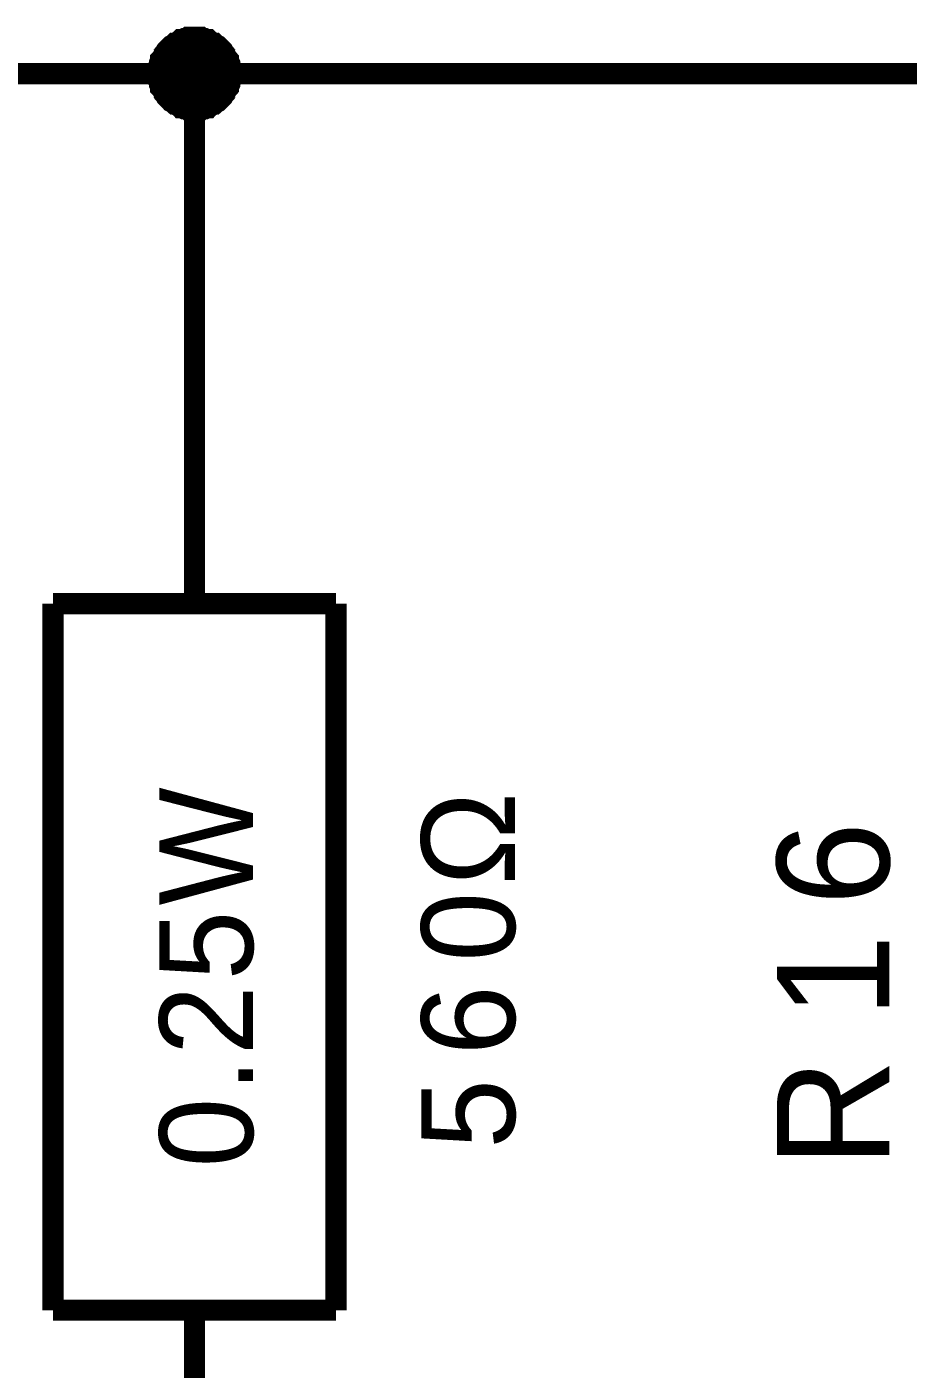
# Model space of a CAD drawing. Header units: millimetres. Extents: x 0 to 420, y 0 to 297.
# Drawn here: x 155.16 to 167.63, y 139.15 to 158.15 of the extents above; entities that cross this region are included whole.
import ezdxf

# ---------------------------------------------------------------- set-up
doc = ezdxf.new("R2010")
doc.units = ezdxf.units.MM
doc.layers.add('Sheet', color=255, linetype='Continuous')

msp = doc.modelspace()

# ---------------------------------------------------------------- linework, layer by layer
at = {"layer": 'Sheet'}
for points, const_width in [([(157.02, 157.491), (157.02, 157.525), (157.02, 157.541), (157.02, 157.574), (157.037, 157.591), (157.037, 157.624), (157.037, 157.64), (157.053, 157.674), (157.053, 157.69), (157.07, 157.707), (157.086, 157.74), (157.103, 157.756), (157.103, 157.773), (157.119, 157.79), (157.136, 157.823), (157.152, 157.839), (157.169, 157.856), (157.186, 157.872), (157.202, 157.889), (157.235, 157.905), (157.252, 157.922), (157.268, 157.922), (157.285, 157.939), (157.318, 157.955), (157.334, 157.972), (157.351, 157.972), (157.384, 157.988), (157.401, 157.988), (157.434, 157.988), (157.45, 158.005), (157.483, 158.005), (157.5, 158.005), (157.533, 158.005)], 0.3), ([(157.02, 157.491), (157.02, 157.525), (157.02, 157.541), (157.02, 157.574), (157.037, 157.591), (157.037, 157.624), (157.037, 157.64), (157.053, 157.674), (157.053, 157.69), (157.07, 157.707), (157.086, 157.74), (157.103, 157.756), (157.103, 157.773), (157.119, 157.79), (157.136, 157.823), (157.152, 157.839), (157.169, 157.856), (157.186, 157.872), (157.202, 157.889), (157.235, 157.905), (157.252, 157.922), (157.268, 157.922), (157.285, 157.939), (157.318, 157.955), (157.334, 157.972), (157.351, 157.972), (157.384, 157.988), (157.401, 157.988), (157.434, 157.988), (157.45, 158.005), (157.483, 158.005), (157.5, 158.005), (157.533, 158.005)], 0.3), ([(157.02, 157.491), (157.02, 157.525), (157.02, 157.541), (157.02, 157.574), (157.037, 157.591), (157.037, 157.624), (157.037, 157.64), (157.053, 157.674), (157.053, 157.69), (157.07, 157.707), (157.086, 157.74), (157.103, 157.756), (157.103, 157.773), (157.119, 157.79), (157.136, 157.823), (157.152, 157.839), (157.169, 157.856), (157.186, 157.872), (157.202, 157.889), (157.235, 157.905), (157.252, 157.922), (157.268, 157.922), (157.285, 157.939), (157.318, 157.955), (157.334, 157.972), (157.351, 157.972), (157.384, 157.988), (157.401, 157.988), (157.434, 157.988), (157.45, 158.005), (157.483, 158.005), (157.5, 158.005), (157.533, 158.005)], 0.3), ([(157.02, 157.491), (157.02, 157.525), (157.02, 157.541), (157.02, 157.574), (157.037, 157.591), (157.037, 157.624), (157.037, 157.64), (157.053, 157.674), (157.053, 157.69), (157.07, 157.707), (157.086, 157.74), (157.103, 157.756), (157.103, 157.773), (157.119, 157.79), (157.136, 157.823), (157.152, 157.839), (157.169, 157.856), (157.186, 157.872), (157.202, 157.889), (157.235, 157.905), (157.252, 157.922), (157.268, 157.922), (157.285, 157.939), (157.318, 157.955), (157.334, 157.972), (157.351, 157.972), (157.384, 157.988), (157.401, 157.988), (157.434, 157.988), (157.45, 158.005), (157.483, 158.005), (157.5, 158.005), (157.533, 158.005)], 0.3), ([(157.533, 158.005), (157.533, 158.005)], 0.3), ([(157.533, 158.005), (157.566, 158.005), (157.583, 158.005), (157.616, 158.005), (157.632, 157.988), (157.666, 157.988), (157.682, 157.988), (157.715, 157.972), (157.732, 157.972), (157.748, 157.955), (157.781, 157.939), (157.798, 157.922), (157.814, 157.922), (157.831, 157.905), (157.864, 157.889), (157.881, 157.872), (157.897, 157.856), (157.914, 157.839), (157.93, 157.823), (157.947, 157.79), (157.963, 157.773), (157.963, 157.756), (157.98, 157.74), (157.997, 157.707), (158.013, 157.69), (158.013, 157.674), (158.03, 157.64), (158.03, 157.624), (158.03, 157.591), (158.046, 157.574), (158.046, 157.541), (158.046, 157.525), (158.046, 157.491)], 0.3), ([(157.533, 158.005), (157.533, 158.005)], 0.3), ([(157.533, 158.005), (157.566, 158.005), (157.583, 158.005), (157.616, 158.005), (157.632, 157.988), (157.666, 157.988), (157.682, 157.988), (157.715, 157.972), (157.732, 157.972), (157.748, 157.955), (157.781, 157.939), (157.798, 157.922), (157.814, 157.922), (157.831, 157.905), (157.864, 157.889), (157.881, 157.872), (157.897, 157.856), (157.914, 157.839), (157.93, 157.823), (157.947, 157.79), (157.963, 157.773), (157.963, 157.756), (157.98, 157.74), (157.997, 157.707), (158.013, 157.69), (158.013, 157.674), (158.03, 157.64), (158.03, 157.624), (158.03, 157.591), (158.046, 157.574), (158.046, 157.541), (158.046, 157.525), (158.046, 157.491)], 0.3), ([(157.533, 158.005), (157.533, 158.005)], 0.3), ([(157.533, 158.005), (157.566, 158.005), (157.583, 158.005), (157.616, 158.005), (157.632, 157.988), (157.666, 157.988), (157.682, 157.988), (157.715, 157.972), (157.732, 157.972), (157.748, 157.955), (157.781, 157.939), (157.798, 157.922), (157.814, 157.922), (157.831, 157.905), (157.864, 157.889), (157.881, 157.872), (157.897, 157.856), (157.914, 157.839), (157.93, 157.823), (157.947, 157.79), (157.963, 157.773), (157.963, 157.756), (157.98, 157.74), (157.997, 157.707), (158.013, 157.69), (158.013, 157.674), (158.03, 157.64), (158.03, 157.624), (158.03, 157.591), (158.046, 157.574), (158.046, 157.541), (158.046, 157.525), (158.046, 157.491)], 0.3), ([(157.533, 158.005), (157.533, 158.005)], 0.3), ([(157.533, 158.005), (157.566, 158.005), (157.583, 158.005), (157.616, 158.005), (157.632, 157.988), (157.666, 157.988), (157.682, 157.988), (157.715, 157.972), (157.732, 157.972), (157.748, 157.955), (157.781, 157.939), (157.798, 157.922), (157.814, 157.922), (157.831, 157.905), (157.864, 157.889), (157.881, 157.872), (157.897, 157.856), (157.914, 157.839), (157.93, 157.823), (157.947, 157.79), (157.963, 157.773), (157.963, 157.756), (157.98, 157.74), (157.997, 157.707), (158.013, 157.69), (158.013, 157.674), (158.03, 157.64), (158.03, 157.624), (158.03, 157.591), (158.046, 157.574), (158.046, 157.541), (158.046, 157.525), (158.046, 157.491)], 0.3), ([(157.02, 157.491), (157.02, 157.525), (157.02, 157.541), (157.02, 157.574), (157.037, 157.591), (157.037, 157.624), (157.037, 157.64), (157.053, 157.674), (157.053, 157.69), (157.07, 157.707), (157.086, 157.74), (157.103, 157.756), (157.103, 157.773), (157.119, 157.79), (157.136, 157.823), (157.152, 157.839), (157.169, 157.856), (157.186, 157.872), (157.202, 157.889), (157.235, 157.905), (157.252, 157.922), (157.268, 157.922), (157.285, 157.939), (157.318, 157.955), (157.334, 157.972), (157.351, 157.972), (157.384, 157.988), (157.401, 157.988), (157.434, 157.988), (157.45, 158.005), (157.483, 158.005), (157.5, 158.005), (157.533, 158.005)], 0.0991), ([(157.02, 157.491), (157.02, 157.525), (157.02, 157.541), (157.02, 157.574), (157.037, 157.591), (157.037, 157.624), (157.037, 157.64), (157.053, 157.674), (157.053, 157.69), (157.07, 157.707), (157.086, 157.74), (157.103, 157.756), (157.103, 157.773), (157.119, 157.79), (157.136, 157.823), (157.152, 157.839), (157.169, 157.856), (157.186, 157.872), (157.202, 157.889), (157.235, 157.905), (157.252, 157.922), (157.268, 157.922), (157.285, 157.939), (157.318, 157.955), (157.334, 157.972), (157.351, 157.972), (157.384, 157.988), (157.401, 157.988), (157.434, 157.988), (157.45, 158.005), (157.483, 158.005), (157.5, 158.005), (157.533, 158.005)], 0.0991), ([(157.02, 157.491), (157.02, 157.525), (157.02, 157.541), (157.02, 157.574), (157.037, 157.591), (157.037, 157.624), (157.037, 157.64), (157.053, 157.674), (157.053, 157.69), (157.07, 157.707), (157.086, 157.74), (157.103, 157.756), (157.103, 157.773), (157.119, 157.79), (157.136, 157.823), (157.152, 157.839), (157.169, 157.856), (157.186, 157.872), (157.202, 157.889), (157.235, 157.905), (157.252, 157.922), (157.268, 157.922), (157.285, 157.939), (157.318, 157.955), (157.334, 157.972), (157.351, 157.972), (157.384, 157.988), (157.401, 157.988), (157.434, 157.988), (157.45, 158.005), (157.483, 158.005), (157.5, 158.005), (157.533, 158.005)], 0.0991), ([(157.02, 157.491), (157.02, 157.525), (157.02, 157.541), (157.02, 157.574), (157.037, 157.591), (157.037, 157.624), (157.037, 157.64), (157.053, 157.674), (157.053, 157.69), (157.07, 157.707), (157.086, 157.74), (157.103, 157.756), (157.103, 157.773), (157.119, 157.79), (157.136, 157.823), (157.152, 157.839), (157.169, 157.856), (157.186, 157.872), (157.202, 157.889), (157.235, 157.905), (157.252, 157.922), (157.268, 157.922), (157.285, 157.939), (157.318, 157.955), (157.334, 157.972), (157.351, 157.972), (157.384, 157.988), (157.401, 157.988), (157.434, 157.988), (157.45, 158.005), (157.483, 158.005), (157.5, 158.005), (157.533, 158.005)], 0.0991), ([(157.533, 158.005), (157.533, 158.005)], 0.0991), ([(157.533, 158.005), (157.566, 158.005), (157.583, 158.005), (157.616, 158.005), (157.632, 157.988), (157.666, 157.988), (157.682, 157.988), (157.715, 157.972), (157.732, 157.972), (157.748, 157.955), (157.781, 157.939), (157.798, 157.922), (157.814, 157.922), (157.831, 157.905), (157.864, 157.889), (157.881, 157.872), (157.897, 157.856), (157.914, 157.839), (157.93, 157.823), (157.947, 157.79), (157.963, 157.773), (157.963, 157.756), (157.98, 157.74), (157.997, 157.707), (158.013, 157.69), (158.013, 157.674), (158.03, 157.64), (158.03, 157.624), (158.03, 157.591), (158.046, 157.574), (158.046, 157.541), (158.046, 157.525), (158.046, 157.491)], 0.0991), ([(157.533, 158.005), (157.533, 158.005)], 0.0991), ([(157.533, 158.005), (157.566, 158.005), (157.583, 158.005), (157.616, 158.005), (157.632, 157.988), (157.666, 157.988), (157.682, 157.988), (157.715, 157.972), (157.732, 157.972), (157.748, 157.955), (157.781, 157.939), (157.798, 157.922), (157.814, 157.922), (157.831, 157.905), (157.864, 157.889), (157.881, 157.872), (157.897, 157.856), (157.914, 157.839), (157.93, 157.823), (157.947, 157.79), (157.963, 157.773), (157.963, 157.756), (157.98, 157.74), (157.997, 157.707), (158.013, 157.69), (158.013, 157.674), (158.03, 157.64), (158.03, 157.624), (158.03, 157.591), (158.046, 157.574), (158.046, 157.541), (158.046, 157.525), (158.046, 157.491)], 0.0991), ([(157.533, 158.005), (157.533, 158.005)], 0.0991), ([(157.533, 158.005), (157.566, 158.005), (157.583, 158.005), (157.616, 158.005), (157.632, 157.988), (157.666, 157.988), (157.682, 157.988), (157.715, 157.972), (157.732, 157.972), (157.748, 157.955), (157.781, 157.939), (157.798, 157.922), (157.814, 157.922), (157.831, 157.905), (157.864, 157.889), (157.881, 157.872), (157.897, 157.856), (157.914, 157.839), (157.93, 157.823), (157.947, 157.79), (157.963, 157.773), (157.963, 157.756), (157.98, 157.74), (157.997, 157.707), (158.013, 157.69), (158.013, 157.674), (158.03, 157.64), (158.03, 157.624), (158.03, 157.591), (158.046, 157.574), (158.046, 157.541), (158.046, 157.525), (158.046, 157.491)], 0.0991), ([(157.533, 158.005), (157.533, 158.005)], 0.0991), ([(157.533, 158.005), (157.566, 158.005), (157.583, 158.005), (157.616, 158.005), (157.632, 157.988), (157.666, 157.988), (157.682, 157.988), (157.715, 157.972), (157.732, 157.972), (157.748, 157.955), (157.781, 157.939), (157.798, 157.922), (157.814, 157.922), (157.831, 157.905), (157.864, 157.889), (157.881, 157.872), (157.897, 157.856), (157.914, 157.839), (157.93, 157.823), (157.947, 157.79), (157.963, 157.773), (157.963, 157.756), (157.98, 157.74), (157.997, 157.707), (158.013, 157.69), (158.013, 157.674), (158.03, 157.64), (158.03, 157.624), (158.03, 157.591), (158.046, 157.574), (158.046, 157.541), (158.046, 157.525), (158.046, 157.491)], 0.0991), ([(152.535, 157.491), (157.533, 157.491)], 0.3), ([(157.533, 156.978), (157.5, 156.978), (157.483, 156.978), (157.45, 156.978), (157.434, 156.995), (157.401, 156.995), (157.384, 156.995), (157.351, 157.011), (157.334, 157.011), (157.318, 157.028), (157.285, 157.044), (157.268, 157.061), (157.252, 157.061), (157.235, 157.077), (157.202, 157.094), (157.186, 157.111), (157.169, 157.127), (157.152, 157.144), (157.136, 157.16), (157.119, 157.193), (157.103, 157.21), (157.103, 157.227), (157.086, 157.243), (157.07, 157.276), (157.053, 157.293), (157.053, 157.309), (157.037, 157.342), (157.037, 157.359), (157.037, 157.392), (157.02, 157.409), (157.02, 157.442), (157.02, 157.458), (157.02, 157.491)], 0.3), ([(157.02, 157.491), (157.02, 157.491)], 0.3), ([(157.533, 156.978), (157.5, 156.978), (157.483, 156.978), (157.45, 156.978), (157.434, 156.995), (157.401, 156.995), (157.384, 156.995), (157.351, 157.011), (157.334, 157.011), (157.318, 157.028), (157.285, 157.044), (157.268, 157.061), (157.252, 157.061), (157.235, 157.077), (157.202, 157.094), (157.186, 157.111), (157.169, 157.127), (157.152, 157.144), (157.136, 157.16), (157.119, 157.193), (157.103, 157.21), (157.103, 157.227), (157.086, 157.243), (157.07, 157.276), (157.053, 157.293), (157.053, 157.309), (157.037, 157.342), (157.037, 157.359), (157.037, 157.392), (157.02, 157.409), (157.02, 157.442), (157.02, 157.458), (157.02, 157.491)], 0.3), ([(157.02, 157.491), (157.02, 157.491)], 0.3), ([(157.533, 156.978), (157.5, 156.978), (157.483, 156.978), (157.45, 156.978), (157.434, 156.995), (157.401, 156.995), (157.384, 156.995), (157.351, 157.011), (157.334, 157.011), (157.318, 157.028), (157.285, 157.044), (157.268, 157.061), (157.252, 157.061), (157.235, 157.077), (157.202, 157.094), (157.186, 157.111), (157.169, 157.127), (157.152, 157.144), (157.136, 157.16), (157.119, 157.193), (157.103, 157.21), (157.103, 157.227), (157.086, 157.243), (157.07, 157.276), (157.053, 157.293), (157.053, 157.309), (157.037, 157.342), (157.037, 157.359), (157.037, 157.392), (157.02, 157.409), (157.02, 157.442), (157.02, 157.458), (157.02, 157.491)], 0.3), ([(157.02, 157.491), (157.02, 157.491)], 0.3), ([(157.533, 156.978), (157.5, 156.978), (157.483, 156.978), (157.45, 156.978), (157.434, 156.995), (157.401, 156.995), (157.384, 156.995), (157.351, 157.011), (157.334, 157.011), (157.318, 157.028), (157.285, 157.044), (157.268, 157.061), (157.252, 157.061), (157.235, 157.077), (157.202, 157.094), (157.186, 157.111), (157.169, 157.127), (157.152, 157.144), (157.136, 157.16), (157.119, 157.193), (157.103, 157.21), (157.103, 157.227), (157.086, 157.243), (157.07, 157.276), (157.053, 157.293), (157.053, 157.309), (157.037, 157.342), (157.037, 157.359), (157.037, 157.392), (157.02, 157.409), (157.02, 157.442), (157.02, 157.458), (157.02, 157.491)], 0.3), ([(157.02, 157.491), (157.02, 157.491)], 0.3), ([(157.533, 156.978), (157.5, 156.978), (157.483, 156.978), (157.45, 156.978), (157.434, 156.995), (157.401, 156.995), (157.384, 156.995), (157.351, 157.011), (157.334, 157.011), (157.318, 157.028), (157.285, 157.044), (157.268, 157.061), (157.252, 157.061), (157.235, 157.077), (157.202, 157.094), (157.186, 157.111), (157.169, 157.127), (157.152, 157.144), (157.136, 157.16), (157.119, 157.193), (157.103, 157.21), (157.103, 157.227), (157.086, 157.243), (157.07, 157.276), (157.053, 157.293), (157.053, 157.309), (157.037, 157.342), (157.037, 157.359), (157.037, 157.392), (157.02, 157.409), (157.02, 157.442), (157.02, 157.458), (157.02, 157.491)], 0.0991), ([(157.02, 157.491), (157.02, 157.491)], 0.0991), ([(157.533, 156.978), (157.5, 156.978), (157.483, 156.978), (157.45, 156.978), (157.434, 156.995), (157.401, 156.995), (157.384, 156.995), (157.351, 157.011), (157.334, 157.011), (157.318, 157.028), (157.285, 157.044), (157.268, 157.061), (157.252, 157.061), (157.235, 157.077), (157.202, 157.094), (157.186, 157.111), (157.169, 157.127), (157.152, 157.144), (157.136, 157.16), (157.119, 157.193), (157.103, 157.21), (157.103, 157.227), (157.086, 157.243), (157.07, 157.276), (157.053, 157.293), (157.053, 157.309), (157.037, 157.342), (157.037, 157.359), (157.037, 157.392), (157.02, 157.409), (157.02, 157.442), (157.02, 157.458), (157.02, 157.491)], 0.0991), ([(157.02, 157.491), (157.02, 157.491)], 0.0991), ([(157.533, 156.978), (157.5, 156.978), (157.483, 156.978), (157.45, 156.978), (157.434, 156.995), (157.401, 156.995), (157.384, 156.995), (157.351, 157.011), (157.334, 157.011), (157.318, 157.028), (157.285, 157.044), (157.268, 157.061), (157.252, 157.061), (157.235, 157.077), (157.202, 157.094), (157.186, 157.111), (157.169, 157.127), (157.152, 157.144), (157.136, 157.16), (157.119, 157.193), (157.103, 157.21), (157.103, 157.227), (157.086, 157.243), (157.07, 157.276), (157.053, 157.293), (157.053, 157.309), (157.037, 157.342), (157.037, 157.359), (157.037, 157.392), (157.02, 157.409), (157.02, 157.442), (157.02, 157.458), (157.02, 157.491)], 0.0991), ([(157.02, 157.491), (157.02, 157.491)], 0.0991), ([(157.533, 156.978), (157.5, 156.978), (157.483, 156.978), (157.45, 156.978), (157.434, 156.995), (157.401, 156.995), (157.384, 156.995), (157.351, 157.011), (157.334, 157.011), (157.318, 157.028), (157.285, 157.044), (157.268, 157.061), (157.252, 157.061), (157.235, 157.077), (157.202, 157.094), (157.186, 157.111), (157.169, 157.127), (157.152, 157.144), (157.136, 157.16), (157.119, 157.193), (157.103, 157.21), (157.103, 157.227), (157.086, 157.243), (157.07, 157.276), (157.053, 157.293), (157.053, 157.309), (157.037, 157.342), (157.037, 157.359), (157.037, 157.392), (157.02, 157.409), (157.02, 157.442), (157.02, 157.458), (157.02, 157.491)], 0.0991), ([(157.02, 157.491), (157.02, 157.491)], 0.0991), ([(158.046, 157.491), (158.046, 157.458), (158.046, 157.442), (158.046, 157.409), (158.03, 157.392), (158.03, 157.359), (158.03, 157.342), (158.013, 157.309), (158.013, 157.293), (157.997, 157.276), (157.98, 157.243), (157.963, 157.227), (157.963, 157.21), (157.947, 157.193), (157.93, 157.16), (157.914, 157.144), (157.897, 157.127), (157.881, 157.111), (157.864, 157.094), (157.831, 157.077), (157.814, 157.061), (157.798, 157.061), (157.781, 157.044), (157.748, 157.028), (157.732, 157.011), (157.715, 157.011), (157.682, 156.995), (157.666, 156.995), (157.632, 156.995), (157.616, 156.978), (157.583, 156.978), (157.566, 156.978), (157.533, 156.978)], 0.3), ([(157.533, 152.491), (157.533, 157.491), (170.029, 157.491), (177.527, 157.491)], 0.3), ([(158.046, 157.491), (158.046, 157.458), (158.046, 157.442), (158.046, 157.409), (158.03, 157.392), (158.03, 157.359), (158.03, 157.342), (158.013, 157.309), (158.013, 157.293), (157.997, 157.276), (157.98, 157.243), (157.963, 157.227), (157.963, 157.21), (157.947, 157.193), (157.93, 157.16), (157.914, 157.144), (157.897, 157.127), (157.881, 157.111), (157.864, 157.094), (157.831, 157.077), (157.814, 157.061), (157.798, 157.061), (157.781, 157.044), (157.748, 157.028), (157.732, 157.011), (157.715, 157.011), (157.682, 156.995), (157.666, 156.995), (157.632, 156.995), (157.616, 156.978), (157.583, 156.978), (157.566, 156.978), (157.533, 156.978)], 0.3), ([(158.046, 157.491), (158.046, 157.458), (158.046, 157.442), (158.046, 157.409), (158.03, 157.392), (158.03, 157.359), (158.03, 157.342), (158.013, 157.309), (158.013, 157.293), (157.997, 157.276), (157.98, 157.243), (157.963, 157.227), (157.963, 157.21), (157.947, 157.193), (157.93, 157.16), (157.914, 157.144), (157.897, 157.127), (157.881, 157.111), (157.864, 157.094), (157.831, 157.077), (157.814, 157.061), (157.798, 157.061), (157.781, 157.044), (157.748, 157.028), (157.732, 157.011), (157.715, 157.011), (157.682, 156.995), (157.666, 156.995), (157.632, 156.995), (157.616, 156.978), (157.583, 156.978), (157.566, 156.978), (157.533, 156.978)], 0.3), ([(158.046, 157.491), (158.046, 157.458), (158.046, 157.442), (158.046, 157.409), (158.03, 157.392), (158.03, 157.359), (158.03, 157.342), (158.013, 157.309), (158.013, 157.293), (157.997, 157.276), (157.98, 157.243), (157.963, 157.227), (157.963, 157.21), (157.947, 157.193), (157.93, 157.16), (157.914, 157.144), (157.897, 157.127), (157.881, 157.111), (157.864, 157.094), (157.831, 157.077), (157.814, 157.061), (157.798, 157.061), (157.781, 157.044), (157.748, 157.028), (157.732, 157.011), (157.715, 157.011), (157.682, 156.995), (157.666, 156.995), (157.632, 156.995), (157.616, 156.978), (157.583, 156.978), (157.566, 156.978), (157.533, 156.978)], 0.3), ([(158.046, 157.491), (158.046, 157.458), (158.046, 157.442), (158.046, 157.409), (158.03, 157.392), (158.03, 157.359), (158.03, 157.342), (158.013, 157.309), (158.013, 157.293), (157.997, 157.276), (157.98, 157.243), (157.963, 157.227), (157.963, 157.21), (157.947, 157.193), (157.93, 157.16), (157.914, 157.144), (157.897, 157.127), (157.881, 157.111), (157.864, 157.094), (157.831, 157.077), (157.814, 157.061), (157.798, 157.061), (157.781, 157.044), (157.748, 157.028), (157.732, 157.011), (157.715, 157.011), (157.682, 156.995), (157.666, 156.995), (157.632, 156.995), (157.616, 156.978), (157.583, 156.978), (157.566, 156.978), (157.533, 156.978)], 0.0991), ([(158.046, 157.491), (158.046, 157.458), (158.046, 157.442), (158.046, 157.409), (158.03, 157.392), (158.03, 157.359), (158.03, 157.342), (158.013, 157.309), (158.013, 157.293), (157.997, 157.276), (157.98, 157.243), (157.963, 157.227), (157.963, 157.21), (157.947, 157.193), (157.93, 157.16), (157.914, 157.144), (157.897, 157.127), (157.881, 157.111), (157.864, 157.094), (157.831, 157.077), (157.814, 157.061), (157.798, 157.061), (157.781, 157.044), (157.748, 157.028), (157.732, 157.011), (157.715, 157.011), (157.682, 156.995), (157.666, 156.995), (157.632, 156.995), (157.616, 156.978), (157.583, 156.978), (157.566, 156.978), (157.533, 156.978)], 0.0991), ([(158.046, 157.491), (158.046, 157.458), (158.046, 157.442), (158.046, 157.409), (158.03, 157.392), (158.03, 157.359), (158.03, 157.342), (158.013, 157.309), (158.013, 157.293), (157.997, 157.276), (157.98, 157.243), (157.963, 157.227), (157.963, 157.21), (157.947, 157.193), (157.93, 157.16), (157.914, 157.144), (157.897, 157.127), (157.881, 157.111), (157.864, 157.094), (157.831, 157.077), (157.814, 157.061), (157.798, 157.061), (157.781, 157.044), (157.748, 157.028), (157.732, 157.011), (157.715, 157.011), (157.682, 156.995), (157.666, 156.995), (157.632, 156.995), (157.616, 156.978), (157.583, 156.978), (157.566, 156.978), (157.533, 156.978)], 0.0991), ([(158.046, 157.491), (158.046, 157.458), (158.046, 157.442), (158.046, 157.409), (158.03, 157.392), (158.03, 157.359), (158.03, 157.342), (158.013, 157.309), (158.013, 157.293), (157.997, 157.276), (157.98, 157.243), (157.963, 157.227), (157.963, 157.21), (157.947, 157.193), (157.93, 157.16), (157.914, 157.144), (157.897, 157.127), (157.881, 157.111), (157.864, 157.094), (157.831, 157.077), (157.814, 157.061), (157.798, 157.061), (157.781, 157.044), (157.748, 157.028), (157.732, 157.011), (157.715, 157.011), (157.682, 156.995), (157.666, 156.995), (157.632, 156.995), (157.616, 156.978), (157.583, 156.978), (157.566, 156.978), (157.533, 156.978)], 0.0991), ([(158.046, 157.491), (158.046, 157.491), (158.046, 157.491), (158.046, 157.491), (158.046, 157.491), (158.046, 157.491), (158.046, 157.491), (158.046, 157.491), (158.046, 157.491), (158.046, 157.491), (158.046, 157.491), (158.046, 157.491), (158.046, 157.491), (158.046, 157.491), (158.046, 157.491), (158.046, 157.491), (158.046, 157.491), (158.046, 157.491), (158.046, 157.491), (158.046, 157.491), (158.046, 157.491), (158.046, 157.491), (158.046, 157.491), (158.046, 157.491), (158.046, 157.491), (158.046, 157.491), (158.046, 157.491), (158.046, 157.491), (158.046, 157.491), (158.046, 157.491), (158.046, 157.491), (158.046, 157.491), (158.046, 157.491)], 0.3), ([(158.046, 157.491), (158.046, 157.491)], 0.3), ([(158.046, 157.491), (158.046, 157.491), (158.046, 157.491), (158.046, 157.491), (158.046, 157.491), (158.046, 157.491), (158.046, 157.491), (158.046, 157.491), (158.046, 157.491), (158.046, 157.491), (158.046, 157.491), (158.046, 157.491), (158.046, 157.491), (158.046, 157.491), (158.046, 157.491), (158.046, 157.491), (158.046, 157.491), (158.046, 157.491), (158.046, 157.491), (158.046, 157.491), (158.046, 157.491), (158.046, 157.491), (158.046, 157.491), (158.046, 157.491), (158.046, 157.491), (158.046, 157.491), (158.046, 157.491), (158.046, 157.491), (158.046, 157.491), (158.046, 157.491), (158.046, 157.491), (158.046, 157.491), (158.046, 157.491)], 0.3), ([(158.046, 157.491), (158.046, 157.491)], 0.3), ([(158.046, 157.491), (158.046, 157.491), (158.046, 157.491), (158.046, 157.491), (158.046, 157.491), (158.046, 157.491), (158.046, 157.491), (158.046, 157.491), (158.046, 157.491), (158.046, 157.491), (158.046, 157.491), (158.046, 157.491), (158.046, 157.491), (158.046, 157.491), (158.046, 157.491), (158.046, 157.491), (158.046, 157.491), (158.046, 157.491), (158.046, 157.491), (158.046, 157.491), (158.046, 157.491), (158.046, 157.491), (158.046, 157.491), (158.046, 157.491), (158.046, 157.491), (158.046, 157.491), (158.046, 157.491), (158.046, 157.491), (158.046, 157.491), (158.046, 157.491), (158.046, 157.491), (158.046, 157.491), (158.046, 157.491)], 0.3), ([(158.046, 157.491), (158.046, 157.491)], 0.3), ([(158.046, 157.491), (158.046, 157.491), (158.046, 157.491), (158.046, 157.491), (158.046, 157.491), (158.046, 157.491), (158.046, 157.491), (158.046, 157.491), (158.046, 157.491), (158.046, 157.491), (158.046, 157.491), (158.046, 157.491), (158.046, 157.491), (158.046, 157.491), (158.046, 157.491), (158.046, 157.491), (158.046, 157.491), (158.046, 157.491), (158.046, 157.491), (158.046, 157.491), (158.046, 157.491), (158.046, 157.491), (158.046, 157.491), (158.046, 157.491), (158.046, 157.491), (158.046, 157.491), (158.046, 157.491), (158.046, 157.491), (158.046, 157.491), (158.046, 157.491), (158.046, 157.491), (158.046, 157.491), (158.046, 157.491)], 0.3), ([(158.046, 157.491), (158.046, 157.491)], 0.3), ([(158.046, 157.491), (158.046, 157.491), (158.046, 157.491), (158.046, 157.491), (158.046, 157.491), (158.046, 157.491), (158.046, 157.491), (158.046, 157.491), (158.046, 157.491), (158.046, 157.491), (158.046, 157.491), (158.046, 157.491), (158.046, 157.491), (158.046, 157.491), (158.046, 157.491), (158.046, 157.491), (158.046, 157.491), (158.046, 157.491), (158.046, 157.491), (158.046, 157.491), (158.046, 157.491), (158.046, 157.491), (158.046, 157.491), (158.046, 157.491), (158.046, 157.491), (158.046, 157.491), (158.046, 157.491), (158.046, 157.491), (158.046, 157.491), (158.046, 157.491), (158.046, 157.491), (158.046, 157.491), (158.046, 157.491)], 0.0991), ([(158.046, 157.491), (158.046, 157.491)], 0.0991), ([(158.046, 157.491), (158.046, 157.491), (158.046, 157.491), (158.046, 157.491), (158.046, 157.491), (158.046, 157.491), (158.046, 157.491), (158.046, 157.491), (158.046, 157.491), (158.046, 157.491), (158.046, 157.491), (158.046, 157.491), (158.046, 157.491), (158.046, 157.491), (158.046, 157.491), (158.046, 157.491), (158.046, 157.491), (158.046, 157.491), (158.046, 157.491), (158.046, 157.491), (158.046, 157.491), (158.046, 157.491), (158.046, 157.491), (158.046, 157.491), (158.046, 157.491), (158.046, 157.491), (158.046, 157.491), (158.046, 157.491), (158.046, 157.491), (158.046, 157.491), (158.046, 157.491), (158.046, 157.491), (158.046, 157.491)], 0.0991), ([(158.046, 157.491), (158.046, 157.491)], 0.0991), ([(158.046, 157.491), (158.046, 157.491), (158.046, 157.491), (158.046, 157.491), (158.046, 157.491), (158.046, 157.491), (158.046, 157.491), (158.046, 157.491), (158.046, 157.491), (158.046, 157.491), (158.046, 157.491), (158.046, 157.491), (158.046, 157.491), (158.046, 157.491), (158.046, 157.491), (158.046, 157.491), (158.046, 157.491), (158.046, 157.491), (158.046, 157.491), (158.046, 157.491), (158.046, 157.491), (158.046, 157.491), (158.046, 157.491), (158.046, 157.491), (158.046, 157.491), (158.046, 157.491), (158.046, 157.491), (158.046, 157.491), (158.046, 157.491), (158.046, 157.491), (158.046, 157.491), (158.046, 157.491), (158.046, 157.491)], 0.0991), ([(158.046, 157.491), (158.046, 157.491)], 0.0991), ([(158.046, 157.491), (158.046, 157.491), (158.046, 157.491), (158.046, 157.491), (158.046, 157.491), (158.046, 157.491), (158.046, 157.491), (158.046, 157.491), (158.046, 157.491), (158.046, 157.491), (158.046, 157.491), (158.046, 157.491), (158.046, 157.491), (158.046, 157.491), (158.046, 157.491), (158.046, 157.491), (158.046, 157.491), (158.046, 157.491), (158.046, 157.491), (158.046, 157.491), (158.046, 157.491), (158.046, 157.491), (158.046, 157.491), (158.046, 157.491), (158.046, 157.491), (158.046, 157.491), (158.046, 157.491), (158.046, 157.491), (158.046, 157.491), (158.046, 157.491), (158.046, 157.491), (158.046, 157.491), (158.046, 157.491)], 0.0991), ([(158.046, 157.491), (158.046, 157.491)], 0.0991), ([(157.533, 149.99), (157.533, 152.491)], 0.3), ([(155.53, 149.99), (159.536, 149.99)], 0.3), ([(155.53, 139.989), (155.53, 149.99)], 0.3), ([(159.536, 139.989), (159.536, 149.99)], 0.3), ([(155.53, 139.989), (159.536, 139.989)], 0.3), ([(157.533, 139.989), (157.533, 137.488)], 0.3)]:
    msp.add_lwpolyline(points, dxfattribs=dict(at, const_width=const_width))
at = {"layer": 'Sheet', "const_width": 0.508}
msp.add_lwpolyline([(157.246, 157.5, 1), (157.754, 157.5, 1)], format="xyb", close=True, dxfattribs=at)

# ---------------------------------------------------------------- texts
at = {"layer": 'Sheet'}
for s, height, p in [('W', 1.325, (158.361, 145.718)), ('Ω', 1.325, (162.068, 145.983)), ('6', 1.59, (167.364, 145.718)), ('0', 1.325, (162.068, 144.923)), ('5', 1.325, (158.361, 144.658)), ('1', 1.59, (167.364, 144.128)), ('2', 1.325, (158.361, 143.599)), ('6', 1.325, (162.068, 143.599)), ('.', 1.325, (158.361, 143.069)), ('R', 1.59, (167.364, 142.009)), ('5', 1.325, (162.068, 142.274)), ('0', 1.325, (158.361, 142.009))]:
    msp.add_text(s, height=height, rotation=90, dxfattribs=at).set_placement(p)

doc.saveas('drawing.dxf')
